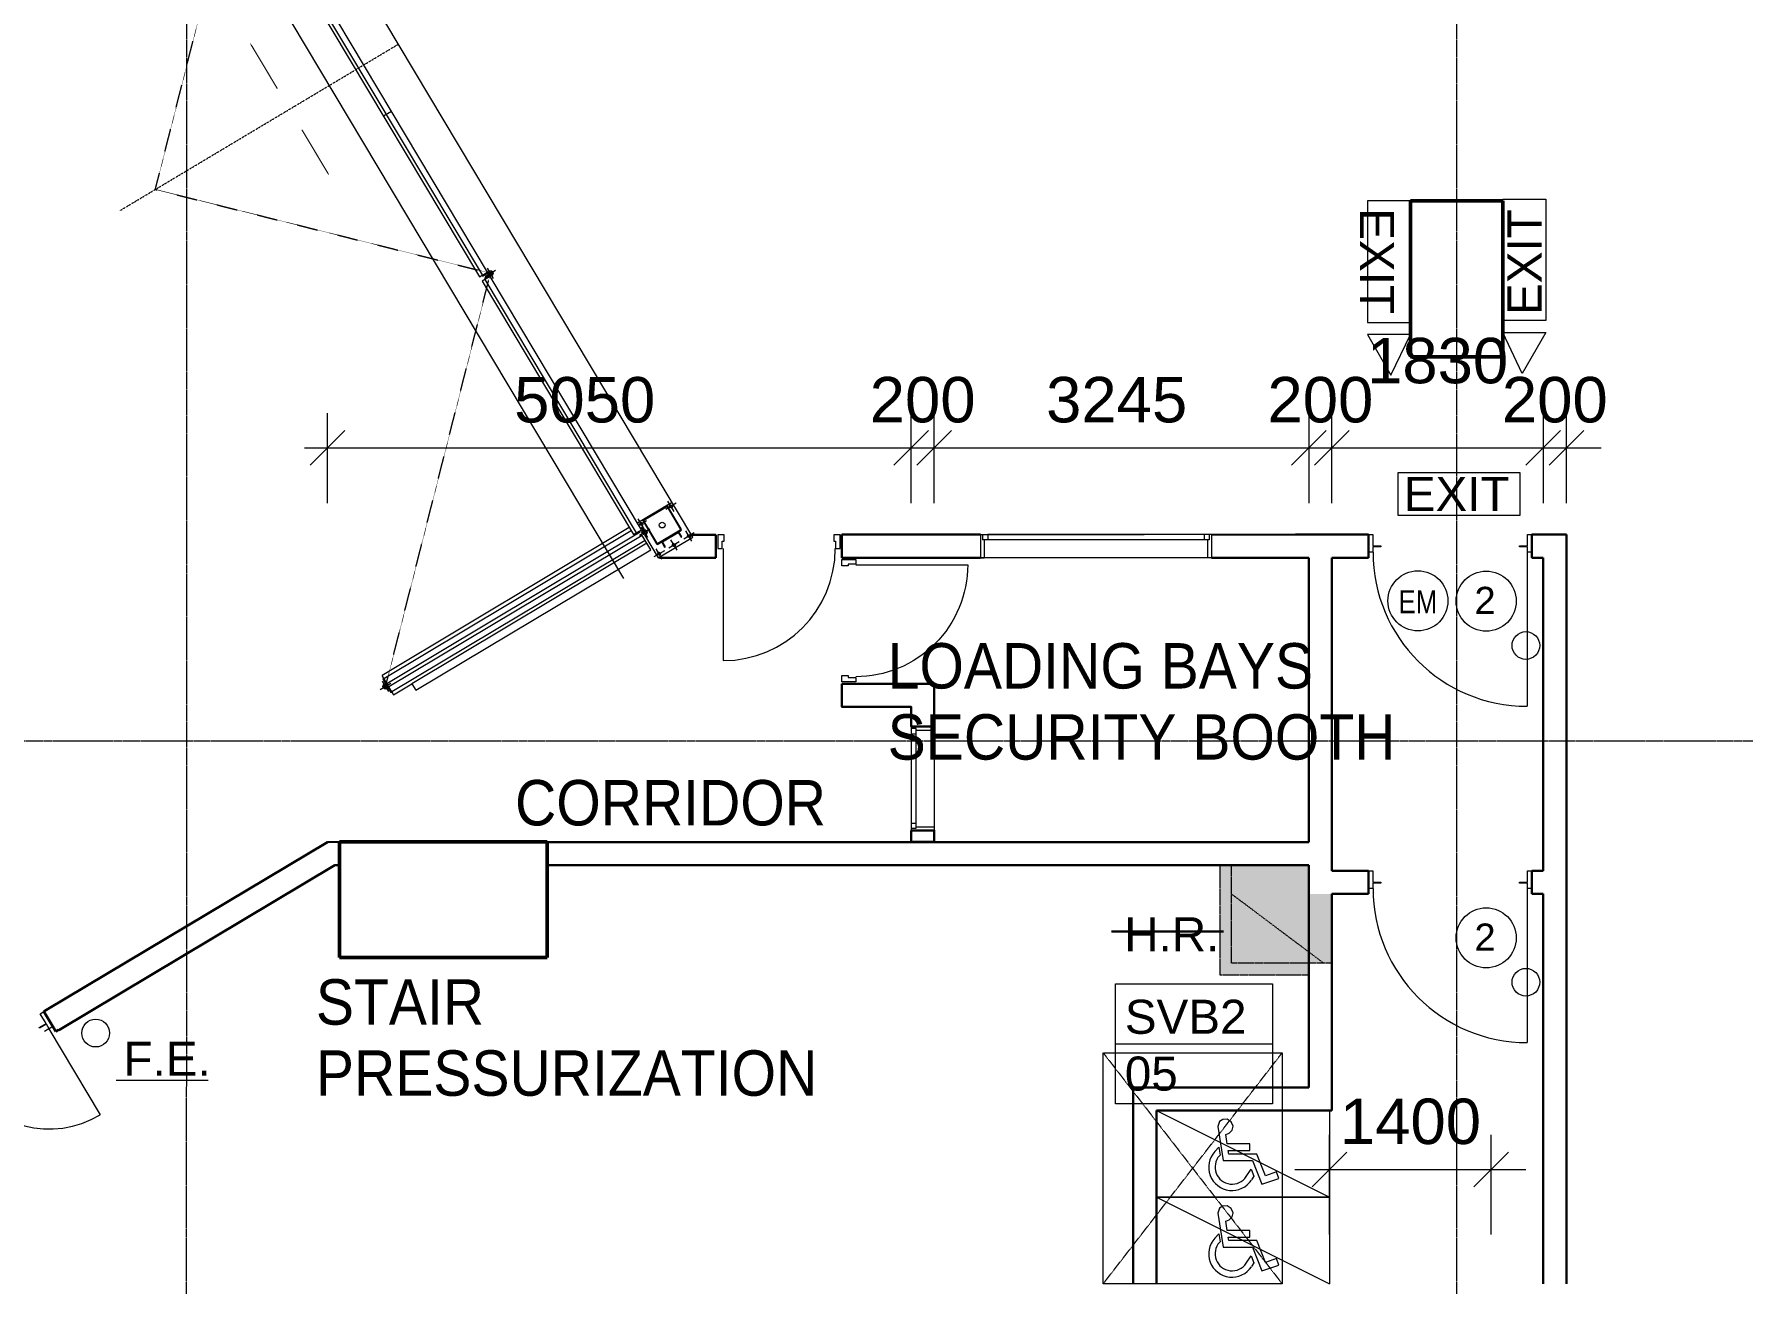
# Model space of a CAD drawing. Header units: millimetres. Extents: x -309924 to 219496, y -330797 to 211873.
# Drawn here: x 68034 to 82829, y 180756 to 191574 of the extents above; entities that cross this region are included whole.
import ezdxf

# ---------------------------------------------------------------- set-up
doc = ezdxf.new("R2010")
doc.units = ezdxf.units.MM
for name, pattern in [('Dash', [6, 3, -3]), ('Grid Line', [21, 12, -3, 3, -3]), ('Overhead', [1.8, 1.2, -0.6])]:
    doc.linetypes.add(name, pattern=pattern)
for name, color, linetype, lineweight in [('0-1', 7, 'Continuous', 5), ('A-ANNO-DIMS', 7, 'Continuous', 9), ('A-ANNO-NOTE', 7, 'Continuous', 5), ('A-ANNO-NOTE-1', 7, 'Continuous', 20), ('A-DETL', 102, 'Continuous', 5), ('A-DETL-3', 102, 'Overhead', 5), ('A-DETL-GENF', 7, 'Continuous', 5), ('A-DOOR', 7, 'Continuous', 5), ('A-DOOR-1', 7, 'Continuous', 9), ('A-DOOR-FRAM', 7, 'Continuous', 5), ('A-GLAZ-2', 7, 'Continuous', 9), ('G-ANNO-TEXT', 7, 'Continuous', 5), ('I-WALL', 7, 'Continuous', 9), ('I-WALL-3', 7, 'Continuous', 18), ('OAP280_C', 210, 'Continuous', 50), ('REMOVED', 5, 'Dash', 5), ('S-COLS-2', 7, 'Continuous', 35), ('S-GRID-1', 7, 'Grid Line', 5), ('UNDERLINE', 10, 'Continuous', 30)]:
    doc.layers.add(name, color=color, linetype=linetype, lineweight=lineweight)
doc.layers.add('A-WALL-PATT-1', color=7, linetype='Continuous', lineweight=9, true_color=0x009369)
doc.layers.add('I-WALL-1', color=7, linetype='Continuous', true_color=0xd9ffd9)
doc.styles.add('Arial_1', font='arial.ttf', dxfattribs={"height": 393.413174})
doc.styles.add('Arial_10', font='arial.ttf', dxfattribs={"height": 295.05988})
doc.styles.add('Arial_2', font='arial.ttf', dxfattribs={"height": 1.475299})
doc.styles.add('Arial_3', font='arial.ttf', dxfattribs={"height": 1.081886})
doc.styles.add('Arial_5', font='arial.ttf', dxfattribs={"width": 0.9, "height": 393.413174})
doc.styles.add('Arial_6', font='arial.ttf', dxfattribs={"height": 1.18024})
doc.styles.add('Arial_7', font='arial.ttf', dxfattribs={"width": 0.8, "height": 1.967066})

# ---------------------------------------------------------------- blocks, each defined once
blk = doc.blocks.new('ARC_ANN_EXIT - ARC_ANN_EXIT-878429-B2_F PLAN _2 OF 2_')
at = {"layer": 'A-ANNO-NOTE'}
for p, q in [((-2.124, 0), (-2.124, 1.862)), ((-2.124, 1.862), (3.134, 1.862)), ((3.134, 1.862), (3.134, 0)), ((3.134, 0), (-2.124, 0))]:
    blk.add_line(p, q, dxfattribs=at)
at = {"layer": 'A-ANNO-NOTE', "insert": (0.406, 1.662), "char_height": 1.4753, "width": 5.454, "attachment_point": 2, "line_spacing_factor": 0.938532, "style": 'Arial_2'}
blk.add_mtext('EXIT', dxfattribs=at)
blk = doc.blocks.new('ARC_ANN_FE_FIRE-EXTINGUISHER - 1-883772-B2_F PLAN _2 OF 2_')
at = {"layer": 'A-ANNO-NOTE'}
blk.add_circle((-2.685, 2.036), 0.6, dxfattribs=at)
at = {"layer": 'A-ANNO-NOTE-1'}
blk.add_line((-1.804, 0), (2.187, 0), dxfattribs=at)
at = {"layer": 'A-ANNO-NOTE', "insert": (0.406, 1.662), "char_height": 1.4753, "width": 4.5, "attachment_point": 2, "line_spacing_factor": 0.938532, "style": 'Arial_2'}
blk.add_mtext('F.E.', dxfattribs=at)
blk = doc.blocks.new('ARC_ANN_FIRE-RATING_two_ - bottom right-911402-B2_F PLAN _2 OF 2_')
at = {"layer": 'A-ANNO-NOTE'}
for centre, radius in [((0, 0), 1.3), ((1.718, -1.92), 0.6)]:
    blk.add_circle(centre, radius, dxfattribs=at)
at = {"layer": 'A-ANNO-NOTE', "insert": (-0.05, 0.62), "char_height": 1.18, "width": 1.0944, "attachment_point": 2, "line_spacing_factor": 0.938532, "style": 'Arial_6'}
blk.add_mtext('2', dxfattribs=at)
blk = doc.blocks.new('ARC_ANN_SV - SVB2-674244-B2_F PLAN _2 OF 2_')
at = {"layer": 'A-ANNO-NOTE'}
for p, q in [((-3.5, -2.6), (-3.5, 2.6)), ((-3.5, 2.6), (3.3, 2.6)), ((3.3, 2.6), (3.3, -2.6)), ((-3.5, 0), (3.3, 0)), ((3.3, -2.6), (-3.5, -2.6))]:
    blk.add_line(p, q, dxfattribs=at)
blk = doc.blocks.new('ARC_DOOR_M40_SINGLE_METAL - 1200x2100mm-37188053-B2_F PLAN _2 OF 2_')
at = {"layer": 'A-DOOR'}
blk.add_line((667, -52), (667, -1386), dxfattribs=at)
at = {"layer": 'A-DOOR-FRAM'}
for p, q in [((-707, 100), (-670, 100)), ((-670, 100), (-670, 2)), ((-670, 2), (-600, 2)), ((-600, 2), (-600, -5)), ((600, 2), (670, 2)), ((600, -5), (600, 2)), ((670, 100), (707, 100)), ((670, 2), (670, 100)), ((-670, -52), (-707, -52)), ((-670, -5), (-670, -52)), ((-600, -5), (-670, -5)), ((670, -5), (600, -5)), ((670, -52), (670, -5)), ((707, -52), (670, -52))]:
    blk.add_line(p, q, dxfattribs=at)
blk.add_arc((667, -52), 1334, 180, 270, dxfattribs=at)
blk = doc.blocks.new('ARC_DOOR_M41_SINGLE_METAL_WITH_VP - 1200x2100mm-37188014-B2_F PLAN _2 OF 2_')
at = {"layer": 'A-DOOR-1'}
for p, q in [((-707, 100), (-670, 100)), ((-670, 100), (-670, 2)), ((-670, 2), (-600, 2)), ((-600, 2), (-600, -5)), ((600, 2), (670, 2)), ((600, -5), (600, 2)), ((670, 100), (707, 100)), ((670, 2), (670, 100)), ((-670, -52), (-707, -52)), ((-670, -5), (-670, -52)), ((-600, -5), (-670, -5)), ((670, -5), (600, -5)), ((670, -52), (670, -5)), ((707, -52), (670, -52))]:
    blk.add_line(p, q, dxfattribs=at)
at = {"layer": 'A-DOOR-FRAM'}
blk.add_line((667, -52), (667, -1386), dxfattribs=at)
blk.add_arc((667, -52), 1334, 180, 270, dxfattribs=at)
blk = doc.blocks.new('ARC_DOOR_M50_DOUBLE_METAL - 1600x2100mm-37189729-B2_F PLAN _2 OF 2_')
at = {"layer": 'A-DOOR'}
for p, q in [((-867, -52), (-823, -52)), ((-867, -52), (-867, -965.5)), ((867, -52), (823, -52)), ((867, -52), (867, -917.5))]:
    blk.add_line(p, q, dxfattribs=at)
for centre, start, end in [((-867, -100), 270, 0), ((867, -52), 180, 270)]:
    blk.add_arc(centre, 865.5, start, end, dxfattribs=at)
at = {"layer": 'A-DOOR-FRAM'}
for p, q in [((-907, 100), (-870, 100)), ((-870, 100), (-870, 2)), ((-870, 2), (-800, 2)), ((-800, 2), (-800, -5)), ((800, 2), (870, 2)), ((800, -5), (800, 2)), ((870, 100), (907, 100)), ((870, 2), (870, 100)), ((-870, -52), (-907, -52)), ((-870, -5), (-870, -52)), ((-800, -5), (-870, -5)), ((870, -5), (800, -5)), ((870, -52), (870, -5)), ((907, -52), (870, -52))]:
    blk.add_line(p, q, dxfattribs=at)
blk = doc.blocks.new('ARC_SYMB_REFUSE - ARC_SYMB_REFUSE B-V7-B2_F PLAN _2 OF 2_')
at = {"layer": 'A-DETL-GENF'}
for p, q in [((-750, 750), (750, 0)), ((750, 750), (750, 0)), ((-203, 654), (-219, 613)), ((-219, 613), (-173, 317)), ((-176, 673), (-203, 654)), ((-137, 676), (-176, 673)), ((-102, 653), (-137, 676)), ((-86, 615), (-102, 653)), ((-93, 581), (-86, 615)), ((-150, 544), (-120, 553)), ((-137, 461), (-150, 544)), ((60, 461), (-137, 461)), ((-120, 553), (-93, 581)), ((60, 404), (60, 461)), ((-245, 395), (-210, 433)), ((-210, 433), (-198, 365)), ((-198, 365), (-204, 359)), ((-173, 317), (82, 317)), ((-128, 404), (60, 404)), ((-123, 374), (-128, 404)), ((119, 374), (-123, 374)), ((82, 317), (164, 113)), ((196, 185), (119, 374)), ((28, 179), (71, 243)), ((71, 243), (95, 182)), ((95, 182), (73, 149)), ((164, 113), (309, 162)), ((291, 219), (196, 185)), ((309, 162), (291, 219)), ((-750, 0), (750, -750)), ((-750, 0), (750, 0)), ((750, 0), (-750, 0)), ((-203, -96), (-219, -137)), ((-219, -137), (-173, -433)), ((-176, -77), (-203, -96)), ((-137, -74), (-176, -77)), ((-102, -97), (-137, -74)), ((-86, -135), (-102, -97)), ((-93, -169), (-86, -135)), ((750, 0), (750, -750)), ((-150, -206), (-120, -197)), ((-137, -289), (-150, -206)), ((60, -289), (-137, -289)), ((-120, -197), (-93, -169)), ((60, -346), (60, -289)), ((-245, -355), (-210, -317)), ((-210, -317), (-198, -385)), ((-198, -385), (-204, -391)), ((-173, -433), (82, -433)), ((-128, -346), (60, -346)), ((-123, -376), (-128, -346)), ((119, -376), (-123, -376)), ((82, -433), (164, -637)), ((196, -565), (119, -376)), ((28, -571), (71, -507)), ((71, -507), (95, -568)), ((95, -568), (73, -601)), ((164, -637), (309, -588)), ((291, -531), (196, -565)), ((309, -588), (291, -531))]:
    blk.add_line(p, q, dxfattribs=at)
for centre, radius in [((-95, 260), 202), ((-95, 260), 147), ((-95, -490), 202), ((-95, -490), 147)]:
    blk.add_arc(centre, radius, 137.8468, 326.5012, dxfattribs=at)
blk = doc.blocks.new('Dims-B2-FPLAN_2OF2__dwg__Oblique-5772969-B2_F PLAN _2 OF 2_')
at = {"layer": 'A-ANNO-DIMS'}
blk.add_line((-0.5, -0.5), (0.5, 0.5), dxfattribs=at)
blk = doc.blocks.new('ARC_WIN - 2000w x 1250h-37210553-B2_F PLAN _2 OF 2_')
at = {"layer": 'A-GLAZ-2'}
for p, q in [((-1000, 87), (-968, 87)), ((-968, -69), (-968, 87)), ((968, -69), (968, 87)), ((1000, 87), (968, 87)), ((-1000, -113), (-981, -113)), ((-981, -113), (-981, -69)), ((-981, -69), (-937, -69)), ((-981, -113), (-937, -113)), ((-937, -69), (937, -69)), ((-937, -113), (-937, -69)), ((-937, -113), (937, -113)), ((937, -69), (981, -69)), ((937, -113), (937, -69)), ((981, -113), (937, -113)), ((981, -113), (981, -69)), ((999, -113), (981, -113))]:
    blk.add_line(p, q, dxfattribs=at)
blk = doc.blocks.new('A$C6D657B21')
at = {"layer": 'A-ANNO-NOTE'}
blk.add_circle((107630, 97238), 260, dxfattribs=at)
at = {"layer": 'A-ANNO-NOTE', "insert": (107630, 97330), "char_height": 200, "width": 218.88, "attachment_point": 2, "line_spacing_factor": 0.938532, "style": 'Arial_7'}
blk.add_mtext('EM', dxfattribs=at)
blk = doc.blocks.new('ARC_ANN_EXIT_DIRECTIONAL_ - DIRECTION_L-5868670-B2_F PLAN _1 OF 2_')
at = {"layer": 'A-ANNO-NOTE'}
for p, q in [((-4.409, 1.02), (-2.641, 1.862)), ((-2.641, 1.862), (-2.641, 0)), ((-2.124, 0), (-2.124, 1.862)), ((-2.124, 1.862), (3.134, 1.862)), ((3.134, 1.862), (3.134, 0)), ((-2.641, 0), (-4.409, 1.02)), ((3.134, 0), (-2.124, 0))]:
    blk.add_line(p, q, dxfattribs=at)
at = {"layer": 'A-ANNO-NOTE', "insert": (0.406, 1.662), "char_height": 1.4753, "width": 5.454, "attachment_point": 2, "line_spacing_factor": 0.938532, "style": 'Arial_3'}
blk.add_mtext('EXIT', dxfattribs=at)
blk = doc.blocks.new('A$C0051683D')
at = {"layer": 'A-ANNO-NOTE'}
for p, q in [((435, 1509), (62, 1509)), ((62, 1509), (62, 457)), ((435, 457), (435, 1509)), ((62, 457), (435, 457)), ((62, 353), (266, 0)), ((435, 353), (62, 353)), ((266, 0), (435, 353))]:
    blk.add_line(p, q, dxfattribs=at)
at = {"layer": 'A-ANNO-NOTE', "insert": (-2, 987), "char_height": 295.1, "width": 1090.8, "attachment_point": 8, "rotation": 270, "line_spacing_factor": 0.938532, "style": 'Arial_3'}
blk.add_mtext('EXIT', dxfattribs=at)

msp = doc.modelspace()

# ---------------------------------------------------------------- hatches: boundary and pattern name
at = {"layer": 'A-WALL-PATT-1'}
h = msp.add_hatch(color=256, dxfattribs=at)
h.dxf.hatch_style = 1
h.paths.add_polyline_path([(79071.3, 183530.8), (79271.3, 183530.8), (79271.3, 184130.8), (79071.3, 184130.8)])
at = {"layer": 'I-WALL-1'}
h = msp.add_hatch(color=256, dxfattribs=at)
h.dxf.hatch_style = 1
h.paths.add_polyline_path([(78301.3, 184380.8), (79071.3, 184380.8), (79071.3, 183430.8), (78301.3, 183430.8)])

# ---------------------------------------------------------------- linework, layer by layer
at = {"layer": '0-1'}
for p, q in [((75627.3, 185581.3), (75627.3, 184682.4)), ((75827.3, 185581.3), (75827.3, 184681.3))]:
    msp.add_line(p, q, dxfattribs=at)
for points in [[(75027.3, 187026.3), (75147.3, 187026.3), (75147.3, 186986.3), (75082.3, 186986.3), (75082.3, 186971.3), (75027.3, 186971.3)], [(75027.3, 186021.3), (75082.3, 186021.3), (75082.3, 186006.3), (75147.3, 186006.3), (75147.3, 185966.3), (75027.3, 185966.3)]]:
    msp.add_lwpolyline(points, close=True, dxfattribs=at)
msp.add_lwpolyline([(75147.3, 186981.3), (76117.3, 186981.3, -0.4142136), (75147.3, 186011.3)], format="xyb", dxfattribs=at)
for points in [[(75627.3, 184700.3), (75671.3, 184700.3), (75671.3, 185562.3), (75627.3, 185562.3)], [(75671.3, 185549.3), (75827.3, 185549.3)], [(75627.3, 185518.3), (75671.3, 185518.3)], [(75627.3, 184744.3), (75671.3, 184744.3)], [(75671.3, 184713.3), (75827.3, 184713.3)]]:
    msp.add_lwpolyline(points, dxfattribs=at)
at = {"layer": 'A-ANNO-DIMS'}
for p, q in [((70574.2, 187513.1), (70574.2, 188294)), ((81301.4, 187513.1), (81301.4, 188294)), ((70374.2, 187994), (81601.4, 187994)), ((79251.3, 181184.4), (79251.3, 182046.7)), ((80651.3, 181184.4), (80651.3, 182046.7))]:
    msp.add_line(p, q, dxfattribs=at)
at = {"layer": 'A-ANNO-DIMS', "flags": 128}
for points in [[(75627.3, 187513.1), (75627.3, 188294)], [(75827.3, 187513.1), (75827.3, 188294)], [(79071.4, 188294), (79071.4, 187513.1)], [(79271.4, 187513.1), (79271.4, 188294)], [(81101.4, 188294), (81101.4, 187513.1)], [(78951.3, 181746.7), (80951.3, 181746.7)]]:
    msp.add_lwpolyline(points, dxfattribs=at)
at = {"layer": 'A-DETL'}
for p, q in [((73737, 187220.8), (68638.2, 195754.3)), ((68038.9, 195396.3), (73137.8, 186862.8)), ((71958.6, 189515.2), (69816, 193101.1)), ((69747.3, 193060), (71889.8, 189474.1)), ((71915.6, 189489.5), (69773, 193075.3)), ((71058.1, 190866.1), (71126.9, 190907.2)), ((72012, 189459.1), (71958.1, 189549.3)), ((71889.8, 189474.1), (71958.6, 189515.2)), ((71981.7, 189476.6), (71912.9, 189435.5)), ((71912.9, 189435.5), (73223.8, 187241.6)), ((71914.9, 189489.1), (71920, 189480.5)), ((71920, 189480.5), (71958.6, 189503.6)), ((71971.4, 189482.1), (71932.8, 189459)), ((71932.8, 189459), (71937.9, 189450.4)), ((73249.5, 187257), (71938.7, 189450.9)), ((71939.3, 189477.5), (72029.4, 189531.3)), ((71960.7, 189511.8), (71958.6, 189515.2)), ((71958.6, 189503.6), (71960.7, 189511.8)), ((71979.7, 189480), (71971.4, 189482.1)), ((71981.7, 189476.6), (71979.7, 189480)), ((73292.6, 187282.7), (71981.7, 189476.6)), ((73504.2, 187489.5), (73310.2, 187373.5)), ((73314.3, 187366.7), (73508.3, 187482.6)), ((73594.3, 187514.1), (73504.2, 187460.3)), ((73557.5, 187521.2), (73504.3, 187489.4)), ((73513.8, 187481.2), (73629.8, 187287.2)), ((73636.6, 187291.3), (73520.7, 187485.3)), ((73576, 187441.5), (73522.2, 187531.6)), ((73310.2, 187373.5), (73257.3, 187341.8)), ((73318.5, 187287.6), (73264.6, 187377.7)), ((73336.8, 187360.3), (73270.1, 187320.4)), ((73306.1, 187357.1), (73422, 187163.1)), ((73428.9, 187167.2), (73313, 187361.2)), ((73187.1, 187303), (71046, 186023.1)), ((71061.4, 185997.3), (73202.5, 187277.2)), ((71087.1, 185954.3), (73280.8, 187265.6)), ((73298.8, 187235.4), (71104.9, 185924.5)), ((73324.6, 187192.3), (71130.6, 185881.4)), ((73339.7, 187167), (71304, 185950.7)), ((73223.8, 187241.6), (73292.6, 187282.7)), ((73364.5, 187289.5), (73274.4, 187235.6)), ((73280.8, 187265.6), (73276.3, 187273)), ((73346.2, 187216.8), (73292.4, 187306.9)), ((73292.4, 187282.6), (73298.8, 187271.8)), ((73372.9, 187111.4), (73298.8, 187235.4)), ((73305.2, 187261.1), (73311.5, 187250.6)), ((73317.9, 187239.9), (73436.6, 187041.3)), ((73628.4, 187281.7), (73434.4, 187165.8)), ((73436.6, 187041.3), (73737, 187220.8)), ((73438.5, 187158.9), (73467.4, 187176.2)), ((73474.3, 187180.3), (73467.4, 187176.2)), ((73467.4, 187176.2), (73493, 187133.3)), ((73474.3, 187180.3), (73610, 187261.4)), ((73499.9, 187137.4), (73474.3, 187180.3)), ((73619.4, 187179.7), (73529.3, 187125.9)), ((73601.1, 187107), (73547.3, 187197.2)), ((73616.9, 187265.5), (73610, 187261.4)), ((73610, 187261.4), (73635.6, 187218.5)), ((73616.9, 187265.5), (73632.5, 187274.9)), ((73642.5, 187222.6), (73616.9, 187265.5)), ((73635.6, 187218.5), (73642.5, 187222.6)), ((73748.2, 187256.7), (73658.1, 187202.8)), ((73729.9, 187184), (73676, 187274.1)), ((74007.3, 187241.3), (73952.3, 187241.3)), ((73952.3, 187241.3), (73952.3, 187121.3)), ((73992.3, 187121.3), (73992.3, 187186.3)), ((73992.3, 187186.3), (74007.3, 187186.3)), ((74007.3, 187186.3), (74007.3, 187241.3)), ((75012.3, 187241.3), (74957.3, 187241.3)), ((74957.3, 187241.3), (74957.3, 187186.3)), ((74957.3, 187186.3), (74972.3, 187186.3)), ((74972.3, 187186.3), (74972.3, 187121.3)), ((75012.3, 187121.3), (75012.3, 187241.3)), ((71337.3, 185895.1), (73372.9, 187111.4)), ((73490.7, 187102.8), (73400.5, 187048.9)), ((73472.4, 187030.1), (73418.5, 187120.2)), ((73447.3, 187047.7), (73447.3, 187041.3)), ((73493, 187133.3), (73499.9, 187137.4)), ((73952.3, 187121.3), (73992.3, 187121.3)), ((74000.6, 187121.3), (74000.6, 186151.3)), ((74972.3, 187121.3), (75012.3, 187121.3)), ((71087.1, 185954.3), (71046, 186023.1)), ((71060.9, 185998.1), (71052.3, 185993)), ((71052.3, 185993), (71075.4, 185954.3)), ((71031.2, 185900.6), (71121.3, 185954.5)), ((71103.9, 185882.3), (71050, 185972.5)), ((71075.4, 185954.3), (71083.6, 185952.3)), ((71083.6, 185952.3), (71087.1, 185954.3)), ((71101.5, 185922.4), (71099.4, 185914.2)), ((71099.4, 185914.2), (71122.5, 185875.6)), ((71104.9, 185924.5), (71101.5, 185922.4)), ((71131.1, 185880.7), (71104.9, 185924.5)), ((71122.5, 185875.6), (71131.1, 185880.7)), ((71131.1, 185880.7), (71146, 185855.7)), ((71146, 185855.7), (71304.3, 185950.3)), ((71304, 185950.7), (71337.3, 185895.1))]:
    msp.add_line(p, q, dxfattribs=at)
at = {"layer": 'A-DETL', "linetype": 'Dash', "ltscale": 0.5}
for points in [[(69082.8, 190229.9), (69819.1, 193129.1)], [(68780.3, 190049.1), (71187.6, 191487.5)], [(69082.8, 190229.9), (71984.5, 189505.1)], [(71076.7, 185927.8), (71985, 189504.2)]]:
    msp.add_lwpolyline(points, dxfattribs=at)
at = {"layer": 'A-DETL'}
for points in [[(70139.7, 191102.3, 10, 10, 0), (70033.6, 191279.8, 96, 0, 0), (69902.1, 191499.7, 0, 0, 0)], [(70351.9, 190747.2, 10, 10, 0), (70458, 190569.7, 96, 0, 0), (70589.3, 190349.7, 0, 0, 0)]]:
    msp.add_lwpolyline(points, format="xyseb", dxfattribs=at)
for centre, radius in [((71985, 189504.2), 22.5), ((71985, 189504.2), 14), ((73548.8, 187487), 13), ((73291.3, 187333.1), 13), ((73471.4, 187324.2), 25), ((73319, 187262.3), 22.5), ((73319, 187262.3), 14), ((73574, 187152.5), 13), ((73702.7, 187229.5), 13), ((73445.2, 187075.6), 13), ((71076.7, 185927.8), 22.5), ((71076.7, 185927.8), 14)]:
    msp.add_circle(centre, radius, dxfattribs=at)
for centre, radius, start, end in [((73510.4, 187479.2), 12, 30.86372, 120.86372), ((73510.4, 187479.2), 4, 30.86372, 120.86372), ((73316.4, 187363.2), 12, 120.86372, 210.86372), ((73316.4, 187363.2), 4, 120.86372, 210.86372), ((73432.3, 187169.2), 4, 210.86372, 300.86372), ((73626.3, 187285.2), 4, 300.86372, 30.86372), ((73626.3, 187285.2), 12, 300.86372, 30.86372), ((73432.3, 187169.2), 12, 210.86372, 300.86372), ((74000.6, 187121.3), 970, 270, 0)]:
    msp.add_arc(centre, radius, start, end, dxfattribs=at)
at = {"layer": 'A-DETL-3'}
for p, q in [((77290.5, 182756.2), (78840.5, 182756.2)), ((77290.5, 180756.2), (77290.5, 182756.2)), ((77290.5, 180756.2), (78840.5, 182756.2)), ((77290.5, 182756.2), (78840.5, 180756.2)), ((78840.5, 182756.2), (78840.5, 180756.2)), ((78840.5, 180756.2), (77290.5, 180756.2))]:
    msp.add_line(p, q, dxfattribs=at)
at = {"layer": 'A-GLAZ-2'}
msp.add_line((75708.3, 187241.5), (77644.2, 187241.5), dxfattribs=at)
at = {"layer": 'I-WALL', "lineweight": 30}
for p, q in [((73937.3, 187241.3), (73724.8, 187241.3)), ((73937.3, 187041.3), (73937.3, 187241.3)), ((76227.3, 187241.5), (75027.2, 187241.5)), ((75027.2, 187241.5), (75027.2, 187041.5)), ((78227.3, 187241.3), (78227.3, 187241.5)), ((78227.3, 187241.3), (78956.4, 187241.5)), ((79587.4, 187241.5), (78956.4, 187241.5)), ((79587.4, 187041.5), (79587.4, 187241.5)), ((81301.4, 187241.5), (81001.4, 187241.5)), ((81001.4, 187241.5), (81001.4, 187041.5)), ((81301.3, 180754.7), (81301.4, 187241.5)), ((73447.3, 187041.3), (73937.3, 187041.3)), ((75027.2, 187041.5), (76226.1, 187041.5)), ((78227.3, 187041.5), (78227.3, 187041.3)), ((78227.3, 187041.3), (78956.4, 187041.5)), ((78956.4, 187041.5), (79071.4, 187041.5)), ((79071.4, 187041.5), (79071.3, 184580.8)), ((79271.3, 184330.8), (79271.4, 187041.5)), ((79271.4, 187041.5), (79587.4, 187041.5)), ((81001.4, 187041.5), (81101.4, 187041.5)), ((81101.4, 187041.5), (81101.3, 184330.7)), ((70573.8, 184580.6), (68141.7, 183127.3)), ((70573.8, 184580.6), (70676.3, 184580.9)), ((79071.3, 184580.8), (72476.3, 184580.8)), ((72476.3, 184580.8), (72476.3, 184380.8)), ((68246.2, 182952.5), (70636.7, 184380.8)), ((70636.7, 184380.8), (70676.3, 184380.8)), ((70676.3, 184380.8), (70676.3, 184404.5)), ((72476.3, 184380.8), (78301.3, 184380.8)), ((78301.3, 184380.8), (79071.3, 184380.8)), ((79071.3, 184380.8), (79071.3, 184130.8)), ((79587.3, 184330.8), (79271.3, 184330.8)), ((79587.3, 184130.8), (79587.3, 184330.8)), ((81101.3, 184330.7), (81001.3, 184330.7)), ((81001.3, 184330.7), (81001.3, 184130.7)), ((79071.3, 184130.8), (79071.3, 182455.8)), ((79271.3, 182255.8), (79271.3, 184130.8)), ((79271.3, 184130.8), (79587.3, 184130.8)), ((81001.3, 184130.7), (81101.3, 184130.7)), ((81101.3, 184130.7), (81101.3, 180754.7)), ((68141.7, 183127.3), (68118.1, 183113.3)), ((68118.1, 183113.3), (68220.7, 182941.6)), ((68220.7, 182941.6), (68244.3, 182955.7)), ((79071.3, 182455.8), (77551.3, 182455.8)), ((77551.3, 182455.8), (77551.3, 180755.8)), ((77751.3, 180755.8), (77751.3, 182255.8)), ((77751.3, 182255.8), (79271.3, 182255.8))]:
    msp.add_line(p, q, dxfattribs=at)
for points in [[(75027.3, 185951.3), (75027.3, 185751.3), (75627.3, 185751.3), (75627.3, 185581.3), (75827.3, 185581.3), (75827.3, 185951.3)], [(75627.3, 184681.3), (75827.3, 184681.3), (75827.3, 184581.3), (75627.3, 184581.3)]]:
    msp.add_lwpolyline(points, close=True, dxfattribs=at)
at = {"layer": 'I-WALL-3'}
for p, q in [((75227.2, 187241.5), (77227.2, 187241.5)), ((76227.3, 187241.3), (76227.3, 187041.3)), ((78227.3, 187241.5), (78227.3, 187041.5)), ((78227.3, 187041.3), (75227.2, 187041.5))]:
    msp.add_line(p, q, dxfattribs=at)
at = {"layer": 'OAP280_C'}
for p, q in [((79951.3, 190130.9), (79951.3, 188780.9)), ((79951.3, 190130.9), (80751.3, 190130.9)), ((80751.3, 190130.9), (80751.3, 188780.9)), ((80751.3, 188780.9), (79951.3, 188780.9)), ((72476.3, 184580.9), (70676.3, 184580.9)), ((70676.3, 184580.9), (70676.3, 183580.9)), ((72476.3, 183580.9), (72476.3, 184580.9)), ((70676.3, 183580.9), (72476.3, 183580.9))]:
    msp.add_line(p, q, dxfattribs=at)
at = {"layer": 'REMOVED'}
for p, q in [((78301.3, 184380.8), (78301.3, 183430.8)), ((78401.3, 183530.8), (78401.3, 184380.8)), ((79201.3, 183530.8), (78401.3, 184130.8)), ((79271.3, 183530.8), (78401.3, 183530.8)), ((78301.3, 183430.8), (79071.3, 183430.8))]:
    msp.add_line(p, q, dxfattribs=at)
at = {"layer": 'S-COLS-2'}
for p, q in [((79951.4, 190130.8), (79951.4, 188780.8)), ((80751.4, 190130.8), (79951.4, 190130.8)), ((80751.4, 188780.8), (80751.4, 190130.8)), ((79951.4, 188780.8), (80751.4, 188780.8)), ((72476.3, 184580.8), (70971.4, 184580.8)), ((72476.3, 183580.8), (72476.3, 184580.8)), ((70676.3, 184404.5), (70676.3, 183580.8)), ((70676.3, 183580.8), (72476.3, 183580.8))]:
    msp.add_line(p, q, dxfattribs=at)
at = {"layer": 'S-GRID-1'}
for p, q in [((69351.5, 210672.6), (69351.1, 140117.7)), ((80351.5, 210672.6), (80351.1, 140117.7)), ((-10508, 185456.2), (128177.5, 185455.5))]:
    msp.add_line(p, q, dxfattribs=at)
at = {"layer": 'UNDERLINE'}
msp.add_lwpolyline([(77362.2, 183807.2), (78331.1, 183807.2)], dxfattribs=at)

# ---------------------------------------------------------------- block references
at = {"xscale": 300, "yscale": 300, "zscale": 300, "rotation": 180}
for p in [(70574.2, 187994), (75827.3, 187994), (79271.4, 187994), (81301.4, 187994), (80651.3, 181746.7)]:
    msp.add_blockref('Dims-B2-FPLAN_2OF2__dwg__Oblique-5772969-B2_F PLAN _2 OF 2_', p, dxfattribs=at)
at = {"xscale": 300, "yscale": 300, "zscale": 300}
for p in [(75627.3, 187994), (79071.4, 187994), (81101.4, 187994), (79251.3, 181746.7)]:
    msp.add_blockref('Dims-B2-FPLAN_2OF2__dwg__Oblique-5772969-B2_F PLAN _2 OF 2_', p, dxfattribs=at)
at = {"layer": '0-1'}
for name, p, rotation in [('ARC_WIN - 2000w x 1250h-37210553-B2_F PLAN _2 OF 2_', (77227.3, 187128.5), 179.9997000009), ('ARC_DOOR_M40_SINGLE_METAL - 1200x2100mm-37188053-B2_F PLAN _2 OF 2_', (80294.4, 187141.5), 359.9997000009001), ('ARC_DOOR_M41_SINGLE_METAL_WITH_VP - 1200x2100mm-37188014-B2_F PLAN _2 OF 2_', (80294.3, 184230.8), 359.9997000009001), ('ARC_DOOR_M50_DOUBLE_METAL - 1600x2100mm-37189729-B2_F PLAN _2 OF 2_', (67390.8, 182562.2), 30.85867475183819), ('ARC_SYMB_REFUSE - ARC_SYMB_REFUSE B-V7-B2_F PLAN _2 OF 2_', (78501.3, 181505.8), 359.9997000009001)]:
    msp.add_blockref(name, p, dxfattribs=dict(at, rotation=rotation))
at = {"layer": 'A-ANNO-NOTE'}
for name, p in [('A$C0051683D', (79516.8, 188622.3)), ('A$C6D657B21', (-27614.1, 89430.5))]:
    msp.add_blockref(name, p, dxfattribs=at)
at = {"layer": 'A-ANNO-NOTE', "xscale": 200, "yscale": 200, "zscale": 200, "rotation": 90}
msp.add_blockref('ARC_ANN_EXIT_DIRECTIONAL_ - DIRECTION_L-5868670-B2_F PLAN _1 OF 2_', (81123.8, 189519.4), dxfattribs=at)
at = {"layer": 'A-ANNO-NOTE', "xscale": 200, "yscale": 200, "zscale": 200}
for name, p in [('ARC_ANN_EXIT - ARC_ANN_EXIT-878429-B2_F PLAN _2 OF 2_', (80270.2, 187407.9)), ('ARC_ANN_FIRE-RATING_two_ - bottom right-911402-B2_F PLAN _2 OF 2_', (80607.1, 186665.8)), ('ARC_ANN_FIRE-RATING_two_ - bottom right-911402-B2_F PLAN _2 OF 2_', (80607.1, 183751.1)), ('ARC_ANN_SV - SVB2-674244-B2_F PLAN _2 OF 2_', (78095.9, 182833.8)), ('ARC_ANN_FE_FIRE-EXTINGUISHER - 1-883772-B2_F PLAN _2 OF 2_', (69103.6, 182519.3))]:
    msp.add_blockref(name, p, dxfattribs=at)

# ---------------------------------------------------------------- texts
at = {"layer": 'A-ANNO-DIMS', "char_height": 393.41, "attachment_point": 2, "line_spacing_factor": 0.938532, "style": 'Arial_1'}
for s, insert, width in [('1830', (80186.4, 188945.3), 1459.2), ('5050', (72800.7, 188605.9), 1459.2), ('200', (75727.3, 188606.7), 1094.4), ('3245', (77407.2, 188606.9), 1459.2), ('200', (79171.4, 188606.7), 1094.4), ('200', (81201.4, 188606.7), 1094.4), ('1400', (79951.3, 182359.4), 1459.2)]:
    msp.add_mtext(s, dxfattribs=dict(at, insert=insert, width=width))
at = {"layer": 'A-ANNO-NOTE', "char_height": 295.06, "attachment_point": 1, "line_spacing_factor": 0.938532, "style": 'Arial_10'}
for s, insert, width in [('SVB2', (77477.9, 183215.4), 1256.4), ('05', (77477.9, 182723.7), 547.2)]:
    msp.add_mtext(s, dxfattribs=dict(at, insert=insert, width=width))
at = {"layer": 'G-ANNO-TEXT', "attachment_point": 1, "line_spacing_factor": 0.938532, "style": 'Arial_5'}
for s, insert, char_height, width in [('LOADING BAYS\\PSECURITY BOOTH', (75424.6, 186302.7), 393.413, 5193.6), ('CORRIDOR', (72197.8, 185117.6), 393.41, 3187.2), ('STAIR\\PPRESSURIZATION', (70473.2, 183392.9), 393.413, 5126.4)]:
    msp.add_mtext(s, dxfattribs=dict(at, insert=insert, char_height=char_height, width=width))
at = {"layer": 'REMOVED', "insert": (77884.5, 183929.2), "char_height": 295.06, "width": 979.2, "attachment_point": 2, "line_spacing_factor": 0.938532, "style": 'Arial_2'}
msp.add_mtext('H.R.', dxfattribs=at)

doc.saveas('drawing.dxf')
